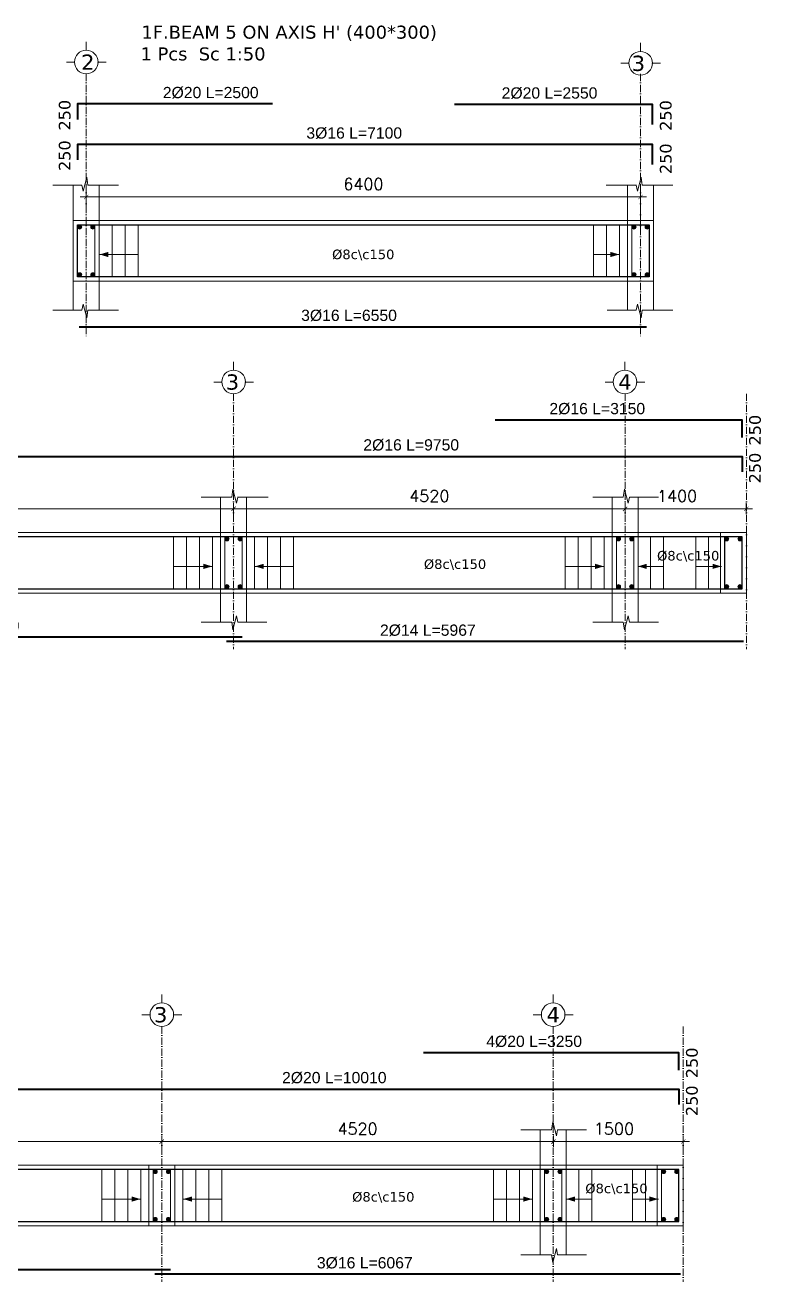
# Model space of a CAD drawing. Header units: inches. Extents: x -17020 to 43805, y -10194 to 123061.
# Drawn here: x 17747 to 18606, y 113542 to 114993 of the extents above; entities that cross this region are included whole.
import ezdxf

# ---------------------------------------------------------------- set-up
doc = ezdxf.new("R2010")
doc.units = ezdxf.units.IN
doc.header["$LTSCALE"] = 0.7
doc.header["$MEASUREMENT"] = 0
doc.linetypes.add('ACAD_ISO10W100', pattern=[18, 12, -3, 0, -3])
doc.layers.get('0').update_dxf_attribs({"lineweight": 13})
doc.layers.get('Defpoints').update_dxf_attribs({"lineweight": 5})
for name, color, linetype, lineweight in [('axis', 254, 'ACAD_ISO10W100', 9), ('BEAM FRAME', 5, 'Continuous', 18), ('COLUMN', 4, 'Continuous', 20), ('elevline', 30, 'Continuous', 20), ('FRAME 070', 5, 'Continuous', 60), ('hatch', 9, 'Continuous', 9), ('renforcment', 141, 'Continuous', 40), ('tex', 3, 'Continuous', 25), ('TEXT', 3, 'Continuous', 25), ('top rein. extension', 50, 'Continuous', 20), ('top renforcment', 7, 'Continuous', 40)]:
    doc.layers.add(name, color=color, linetype=linetype, lineweight=lineweight)
doc.styles.add('100', font='romans.shx', dxfattribs={"height": 13.5})
doc.styles.add('romanc', font='verdana.ttf', dxfattribs={"height": 250})
doc.styles.get("Standard").update_dxf_attribs({"font": 'arial.ttf', "height": 13})
doc.dimstyles.new('100', dxfattribs={"dimtxt": 13.5, "dimasz": 5, "dimexe": 7, "dimexo": 7, "dimgap": 8, "dimtad": 1, "dimdec": 0, "dimlfac": 10, "dimzin": 4, "dimdsep": 46, "dimtxsty": '100', "dimblk": 'ARCHTICK', "dimcen": 0.09, "dimdle": 7, "dimclrd": 1, "dimclre": 8, "dimclrt": 2, "dimadec": 0, "dimazin": 1, "dimtfac": 1, "dimtdec": 0, "dimtix": 1, "dimtofl": 0, "dimtmove": 0, "dimatfit": 3, "dimldrblk": 'ARCHTICK', "dimfxl": 0.18, "dimtolj": 1, "dimtzin": 0, "dimlwd": -1, "dimlwe": -1, "dimarcsym": 0})
doc.dimstyles.get("Standard").update_dxf_attribs({"dimtxt": 13, "dimasz": 5, "dimexe": 0.18, "dimexo": 0.0625, "dimgap": 6, "dimtad": 1, "dimdec": 0, "dimlfac": 10, "dimzin": 0, "dimdsep": 46, "dimtxsty": 'Standard', "dimblk": 'ARCHTICK', "dimcen": 0.09, "dimse1": 1, "dimse2": 1, "dimclrd": 1, "dimclre": 7, "dimclrt": 3, "dimadec": 0, "dimazin": 0, "dimtfac": 1, "dimtdec": 0, "dimtix": 1, "dimtofl": 0, "dimtmove": 0, "dimatfit": 3, "dimldrblk": 'ARCHTICK', "dimfxl": 1, "dimtolj": 1, "dimtzin": 0, "dimarcsym": 0})

# ---------------------------------------------------------------- blocks, each defined once
blk = doc.blocks.new('_ArchTick')
at = {"color": 0, "linetype": 'ByBlock', "lineweight": 0, "const_width": 0.15}
blk.add_lwpolyline([(-0.5, -0.5), (0.5, 0.5)], dxfattribs=at)
blk = doc.blocks.new('*D438')
at = {"color": 8, "transparency": 16777216}
for p, q in [((17817.5, 114776.5), (17817.5, 114801.7)), ((18457.5, 114758.2), (18457.5, 114801.7))]:
    blk.add_line(p, q, dxfattribs=at)
at = {"color": 1, "transparency": 16777216}
blk.add_line((18464.5, 114794.7), (17810.5, 114794.7), dxfattribs=at)
at = {"layer": 'Defpoints', "color": 0, "transparency": 16777216}
for p in [(17817.5, 114794.7), (17817.5, 114769.5), (18457.5, 114751.2)]:
    blk.add_point(p, dxfattribs=at)
at = {"color": 1, "transparency": 16777216, "xscale": 5, "yscale": 5, "zscale": 5, "rotation": 180}
blk.add_blockref('_ArchTick', (17817.5, 114794.7), dxfattribs=at)
at = {"color": 1, "transparency": 16777216, "xscale": 5, "yscale": 5, "zscale": 5}
blk.add_blockref('_ArchTick', (18457.5, 114794.7), dxfattribs=at)
at = {"color": 2, "transparency": 16777216, "insert": (18137.5, 114809.5), "char_height": 13.5, "attachment_point": 5, "style": '100'}
blk.add_mtext('\\A1;6400', dxfattribs=at)
blk = doc.blocks.new('*D439')
at = {"layer": 'Defpoints', "color": 0, "transparency": 16777216}
for p in [(17809.5, 114644.8, -37318.8), (17809.5, 114644.8), (18464.5, 114644.8, -13870.6)]:
    blk.add_point(p, dxfattribs=at)
at = {"layer": 'TEXT', "color": 3, "transparency": 16777216, "insert": (18120.9, 114657.8), "char_height": 13, "attachment_point": 5}
blk.add_mtext('\\A1;3%%C16 L=6550', dxfattribs=at)
blk = doc.blocks.new('*D440')
at = {"layer": 'Defpoints', "color": 0, "transparency": 16777216}
for p in [(17784.1, 114855.3, -440.4), (18494.1, 114855.3, 46.4), (18494.1, 114855.3)]:
    blk.add_point(p, dxfattribs=at)
at = {"layer": 'TEXT', "color": 3, "transparency": 16777216, "insert": (18126.9, 114868.3), "char_height": 13, "attachment_point": 5}
blk.add_mtext('\\A1;3%%C16 L=7100', dxfattribs=at)
blk = doc.blocks.new('*D441')
at = {"layer": 'Defpoints', "color": 0, "transparency": 16777216}
for p in [(18242.5, 114901.5, 136.2), (18497.5, 114901.5, 46.4), (18497.5, 114901.5)]:
    blk.add_point(p, dxfattribs=at)
at = {"layer": 'TEXT', "color": 3, "transparency": 16777216, "insert": (18352.4, 114914.5), "char_height": 13, "attachment_point": 5}
blk.add_mtext('\\A1;2%%C20 L=2550', dxfattribs=at)
blk = doc.blocks.new('*D442')
at = {"layer": 'Defpoints', "color": 0, "transparency": 16777216}
for p in [(17782.5, 114902, -440.4), (18032.5, 114902, -290.9), (18032.5, 114902)]:
    blk.add_point(p, dxfattribs=at)
at = {"layer": 'TEXT', "color": 3, "transparency": 16777216, "insert": (17961.2, 114915), "char_height": 13, "attachment_point": 5}
blk.add_mtext('\\A1;2%%C20 L=2500', dxfattribs=at)
blk = doc.blocks.new('*D473')
at = {"color": 8, "transparency": 16777216}
for p, q in [((17987.6, 114428), (17987.6, 114441.6)), ((18439.6, 114428.6), (18439.6, 114441.6))]:
    blk.add_line(p, q, dxfattribs=at)
at = {"color": 1, "transparency": 16777216}
blk.add_line((17980.6, 114434.6), (18446.6, 114434.6), dxfattribs=at)
at = {"layer": 'Defpoints', "color": 0, "transparency": 16777216}
for p in [(18439.6, 114434.6), (17987.6, 114421), (18439.6, 114421.6)]:
    blk.add_point(p, dxfattribs=at)
at = {"color": 1, "transparency": 16777216, "xscale": 5, "yscale": 5, "zscale": 5, "rotation": 180}
blk.add_blockref('_ArchTick', (17987.6, 114434.6), dxfattribs=at)
at = {"color": 1, "transparency": 16777216, "xscale": 5, "yscale": 5, "zscale": 5}
blk.add_blockref('_ArchTick', (18439.6, 114434.6), dxfattribs=at)
at = {"color": 2, "transparency": 16777216, "insert": (18213.6, 114449.4), "char_height": 13.5, "attachment_point": 5, "style": '100'}
blk.add_mtext('\\A1;4520', dxfattribs=at)
blk = doc.blocks.new('*D474')
at = {"layer": 'Defpoints', "color": 0, "transparency": 16777216}
for p in [(17630.6, 114495.2, -157.8), (17630.6, 114495.2), (18605.6, 114495.2, -218.5)]:
    blk.add_point(p, dxfattribs=at)
at = {"layer": 'TEXT', "color": 3, "transparency": 16777216, "insert": (18192.7, 114508.2), "char_height": 13, "attachment_point": 5}
blk.add_mtext('\\A1;2%%C16 L=9750', dxfattribs=at)
blk = doc.blocks.new('*D475')
at = {"color": 8, "transparency": 16777216}
for p, q in [((17347.6, 114425.7), (17347.6, 114441.6)), ((17987.6, 114428), (17987.6, 114441.6))]:
    blk.add_line(p, q, dxfattribs=at)
at = {"color": 1, "transparency": 16777216}
blk.add_line((17994.6, 114434.6), (17340.6, 114434.6), dxfattribs=at)
at = {"layer": 'Defpoints', "color": 0, "transparency": 16777216}
for p in [(17347.6, 114434.6), (17347.6, 114418.7), (17987.6, 114421)]:
    blk.add_point(p, dxfattribs=at)
at = {"color": 1, "transparency": 16777216, "xscale": 5, "yscale": 5, "zscale": 5, "rotation": 180}
blk.add_blockref('_ArchTick', (17347.6, 114434.6), dxfattribs=at)
at = {"color": 1, "transparency": 16777216, "xscale": 5, "yscale": 5, "zscale": 5}
blk.add_blockref('_ArchTick', (17987.6, 114434.6), dxfattribs=at)
at = {"color": 2, "transparency": 16777216, "insert": (17667.6, 114449.4), "char_height": 13.5, "attachment_point": 5, "style": '100'}
blk.add_mtext('\\A1;6400', dxfattribs=at)
blk = doc.blocks.new('*D477')
at = {"layer": 'Defpoints', "color": 0, "transparency": 16777216}
for p in [(18289.6, 114537.1, -209.5), (18604.6, 114537.1, -218.4), (18604.6, 114537.1)]:
    blk.add_point(p, dxfattribs=at)
at = {"layer": 'TEXT', "color": 3, "transparency": 16777216, "insert": (18407.5, 114550.1), "char_height": 13, "attachment_point": 5}
blk.add_mtext('\\A1;2%%C16 L=3150', dxfattribs=at)
blk = doc.blocks.new('*D479')
at = {"layer": 'Defpoints', "color": 0, "transparency": 16777216}
for p in [(17337.6, 114286.5, -13652.7), (17997.6, 114286.5, -37100.9), (17997.6, 114286.5)]:
    blk.add_point(p, dxfattribs=at)
at = {"layer": 'TEXT', "color": 3, "transparency": 16777216, "insert": (17685, 114299.5), "char_height": 13, "attachment_point": 5}
blk.add_mtext('\\A1;2%%C14 L=6600', dxfattribs=at)
blk = doc.blocks.new('*D480')
at = {"color": 8, "transparency": 16777216}
for p, q in [((18439.6, 114428.5), (18439.6, 114441.6)), ((18579.6, 114428.3), (18579.6, 114441.6))]:
    blk.add_line(p, q, dxfattribs=at)
at = {"color": 1, "transparency": 16777216}
blk.add_line((18586.6, 114434.6), (18432.6, 114434.6), dxfattribs=at)
at = {"layer": 'Defpoints', "color": 0, "transparency": 16777216}
for p in [(18439.6, 114434.6), (18439.6, 114421.5), (18579.6, 114421.3)]:
    blk.add_point(p, dxfattribs=at)
at = {"color": 1, "transparency": 16777216, "xscale": 5, "yscale": 5, "zscale": 5, "rotation": 180}
blk.add_blockref('_ArchTick', (18439.6, 114434.6), dxfattribs=at)
at = {"color": 1, "transparency": 16777216, "xscale": 5, "yscale": 5, "zscale": 5}
blk.add_blockref('_ArchTick', (18579.6, 114434.6), dxfattribs=at)
at = {"color": 2, "transparency": 16777216, "insert": (18499.6, 114449.4), "char_height": 13.5, "attachment_point": 5, "style": '100'}
blk.add_mtext('\\A1;1400', dxfattribs=at)
blk = doc.blocks.new('*D482')
at = {"layer": 'Defpoints', "color": 0, "transparency": 16777216}
for p in [(17979.6, 114281.3, -13652.7), (18576.3, 114281.3, -37100.9), (18576.3, 114281.3)]:
    blk.add_point(p, dxfattribs=at)
at = {"layer": 'TEXT', "color": 3, "transparency": 16777216, "insert": (18211.9, 114294.3), "char_height": 13, "attachment_point": 5}
blk.add_mtext('\\A1;2%%C14 L=5967', dxfattribs=at)
blk = doc.blocks.new('*D565')
at = {"color": 1, "transparency": 16777216}
blk.add_line((17897.8, 113704.1), (18363.8, 113704.1), dxfattribs=at)
at = {"color": 8, "transparency": 16777216}
for p, q in [((17904.8, 113697.5), (17904.8, 113711.1)), ((18356.8, 113698.1), (18356.8, 113711.1))]:
    blk.add_line(p, q, dxfattribs=at)
at = {"layer": 'Defpoints', "color": 0, "transparency": 16777216}
for p in [(18356.8, 113704.1), (17904.8, 113690.5), (18356.8, 113691.1)]:
    blk.add_point(p, dxfattribs=at)
at = {"color": 1, "transparency": 16777216, "xscale": 5, "yscale": 5, "zscale": 5, "rotation": 180}
blk.add_blockref('_ArchTick', (17904.8, 113704.1), dxfattribs=at)
at = {"color": 1, "transparency": 16777216, "xscale": 5, "yscale": 5, "zscale": 5}
blk.add_blockref('_ArchTick', (18356.8, 113704.1), dxfattribs=at)
at = {"color": 2, "transparency": 16777216, "insert": (18130.8, 113718.9), "char_height": 13.5, "attachment_point": 5, "style": '100'}
blk.add_mtext('\\A1;4520', dxfattribs=at)
blk = doc.blocks.new('*D566')
at = {"layer": 'Defpoints', "color": 0, "transparency": 16777216}
for p in [(17531.7, 113764.7, -157.8), (17531.7, 113764.7), (18532.8, 113764.7, -218.5)]:
    blk.add_point(p, dxfattribs=at)
at = {"layer": 'TEXT', "color": 3, "transparency": 16777216, "insert": (18103.9, 113777.7), "char_height": 13, "attachment_point": 5}
blk.add_mtext('\\A1;2%%C20 L=10010', dxfattribs=at)
blk = doc.blocks.new('*D567')
at = {"color": 1, "transparency": 16777216}
blk.add_line((17911.8, 113704.1), (17257.8, 113704.1), dxfattribs=at)
at = {"color": 8, "transparency": 16777216}
for p, q in [((17264.8, 113695.2), (17264.8, 113711.1)), ((17904.8, 113697.5), (17904.8, 113711.1))]:
    blk.add_line(p, q, dxfattribs=at)
at = {"layer": 'Defpoints', "color": 0, "transparency": 16777216}
for p in [(17264.8, 113704.1), (17264.8, 113688.2), (17904.8, 113690.5)]:
    blk.add_point(p, dxfattribs=at)
at = {"color": 1, "transparency": 16777216, "xscale": 5, "yscale": 5, "zscale": 5, "rotation": 180}
blk.add_blockref('_ArchTick', (17264.8, 113704.1), dxfattribs=at)
at = {"color": 1, "transparency": 16777216, "xscale": 5, "yscale": 5, "zscale": 5}
blk.add_blockref('_ArchTick', (17904.8, 113704.1), dxfattribs=at)
at = {"color": 2, "transparency": 16777216, "insert": (17584.8, 113718.9), "char_height": 13.5, "attachment_point": 5, "style": '100'}
blk.add_mtext('\\A1;6400', dxfattribs=at)
blk = doc.blocks.new('*D570')
at = {"layer": 'Defpoints', "color": 0, "transparency": 16777216}
for p in [(18206.8, 113806.6, -209.5), (18531.8, 113806.6, -218.4), (18531.8, 113806.6)]:
    blk.add_point(p, dxfattribs=at)
at = {"layer": 'TEXT', "color": 3, "transparency": 16777216, "insert": (18334.6, 113819.6), "char_height": 13, "attachment_point": 5}
blk.add_mtext('\\A1;4%%C20 L=3250', dxfattribs=at)
blk = doc.blocks.new('*D572')
at = {"layer": 'Defpoints', "color": 0, "transparency": 16777216}
for p in [(17254.8, 113556, -13652.7), (17914.8, 113556, -37100.9), (17914.8, 113556)]:
    blk.add_point(p, dxfattribs=at)
at = {"layer": 'TEXT', "color": 3, "transparency": 16777216, "insert": (17602.2, 113569), "char_height": 13, "attachment_point": 5}
blk.add_mtext('\\A1;3%%C16 L=6600', dxfattribs=at)
blk = doc.blocks.new('*D573')
at = {"color": 1, "transparency": 16777216}
blk.add_line((18513.8, 113704.1), (18349.8, 113704.1), dxfattribs=at)
at = {"color": 8, "transparency": 16777216}
for p, q in [((18356.8, 113698), (18356.8, 113711.1)), ((18506.8, 113697.8), (18506.8, 113711.1))]:
    blk.add_line(p, q, dxfattribs=at)
at = {"layer": 'Defpoints', "color": 0, "transparency": 16777216}
for p in [(18356.8, 113704.1), (18356.8, 113691), (18506.8, 113690.8)]:
    blk.add_point(p, dxfattribs=at)
at = {"color": 1, "transparency": 16777216, "xscale": 5, "yscale": 5, "zscale": 5, "rotation": 180}
blk.add_blockref('_ArchTick', (18356.8, 113704.1), dxfattribs=at)
at = {"color": 1, "transparency": 16777216, "xscale": 5, "yscale": 5, "zscale": 5}
blk.add_blockref('_ArchTick', (18506.8, 113704.1), dxfattribs=at)
at = {"color": 2, "transparency": 16777216, "insert": (18426.8, 113718.9), "char_height": 13.5, "attachment_point": 5, "style": '100'}
blk.add_mtext('\\A1;1500', dxfattribs=at)
blk = doc.blocks.new('*D575')
at = {"layer": 'Defpoints', "color": 0, "transparency": 16777216}
for p in [(17896.8, 113550.8, -13652.7), (18503.5, 113550.8, -37100.9), (18503.5, 113550.8)]:
    blk.add_point(p, dxfattribs=at)
at = {"layer": 'TEXT', "color": 3, "transparency": 16777216, "insert": (18139.1, 113563.9), "char_height": 13, "attachment_point": 5}
blk.add_mtext('\\A1;3%%C16 L=6067', dxfattribs=at)

msp = doc.modelspace()

# ---------------------------------------------------------------- hatches: boundary and pattern name
at = {"layer": 'elevline'}
for points in [[(17812.24, 114760.05, 1), (17807.49, 114760.05, 1)], [(17822.73, 114760.05, -1), (17827.49, 114760.05, -1)], [(18452.24, 114760.05, 1), (18447.49, 114760.05, 1)], [(18462.73, 114760.05, -1), (18467.49, 114760.05, -1)], [(17812.24, 114704.81, -1), (17807.49, 114704.81, -1)], [(17822.73, 114704.81, 1), (17827.49, 114704.81, 1)], [(18452.24, 114704.81, -1), (18447.49, 114704.81, -1)], [(18462.73, 114704.81, 1), (18467.49, 114704.81, 1)], [(17982.37, 114399.95, 1), (17977.61, 114399.95, 1)], [(17992.86, 114399.95, -1), (17997.61, 114399.95, -1)], [(18434.37, 114399.95, 1), (18429.61, 114399.95, 1)], [(18444.86, 114399.95, -1), (18449.61, 114399.95, -1)], [(18559.37, 114399.95, 1), (18554.61, 114399.95, 1)], [(18569.86, 114399.95, -1), (18574.61, 114399.95, -1)], [(17982.37, 114344.71, -1), (17977.61, 114344.71, -1)], [(17992.86, 114344.71, 1), (17997.61, 114344.71, 1)], [(18434.37, 114344.71, -1), (18429.61, 114344.71, -1)], [(18444.86, 114344.71, 1), (18449.61, 114344.71, 1)], [(18559.37, 114344.71, -1), (18554.61, 114344.71, -1)], [(18569.86, 114344.71, 1), (18574.61, 114344.71, 1)], [(17899.52, 113669.46, 1), (17894.76, 113669.46, 1)], [(17910.01, 113669.46, -1), (17914.76, 113669.46, -1)], [(18351.52, 113669.46, 1), (18346.76, 113669.46, 1)], [(18362.01, 113669.46, -1), (18366.76, 113669.46, -1)], [(18486.52, 113669.46, 1), (18481.76, 113669.46, 1)], [(18497.01, 113669.46, -1), (18501.76, 113669.46, -1)], [(17899.52, 113614.22, -1), (17894.76, 113614.22, -1)], [(17910.01, 113614.22, 1), (17914.76, 113614.22, 1)], [(18351.52, 113614.22, -1), (18346.76, 113614.22, -1)], [(18362.01, 113614.22, 1), (18366.76, 113614.22, 1)], [(18486.52, 113614.22, -1), (18481.76, 113614.22, -1)], [(18497.01, 113614.22, 1), (18501.76, 113614.22, 1)]]:
    msp.add_hatch(color=256, dxfattribs=at).paths.add_polyline_path(points)

# ---------------------------------------------------------------- linework, layer by layer
at = {"layer": 'axis'}
for p, q in [((17817.49, 114936.83), (17817.49, 114632.69)), ((18457.49, 114936.83), (18457.49, 114632.69)), ((17987.61, 114567.52), (17987.61, 114272.59)), ((18439.61, 114567.52), (18439.61, 114272.59)), ((18579.61, 114567.52), (18579.61, 114272.59)), ((17904.76, 113837.03), (17904.76, 113542.1)), ((18356.76, 113837.03), (18356.76, 113542.1)), ((18506.76, 113837.03), (18506.76, 113542.1))]:
    msp.add_line(p, q, dxfattribs=at)
at = {"layer": 'BEAM FRAME', "elevation": 217.91}
for points in [[(18472.49, 114697.43), (17802.49, 114697.43), (17802.49, 114767.43), (18472.49, 114767.43)], [(16700.61, 114337.33), (18579.61, 114337.33), (18579.61, 114407.33), (16700.61, 114407.33)], [(16617.76, 113606.84), (18506.76, 113606.84), (18506.76, 113676.84), (16617.76, 113676.84)]]:
    msp.add_lwpolyline(points, close=True, dxfattribs=at)
at = {"layer": 'COLUMN', "lineweight": 20}
for p, q in [((17802.49, 114808.36, 217.91), (17802.49, 114767.43, 217.91)), ((17832.49, 114808.36, 217.91), (17832.49, 114767.43, 217.91)), ((18442.49, 114808.36, 217.91), (18442.49, 114767.43, 217.91)), ((18472.49, 114808.36, 217.91), (18472.49, 114767.43, 217.91)), ((17802.49, 114664, 217.91), (17802.49, 114697.43, 217.91)), ((17832.49, 114664, 217.91), (17832.49, 114697.43, 217.91)), ((18442.49, 114664, 217.91), (18442.49, 114697.43, 217.91)), ((18472.49, 114664, 217.91), (18472.49, 114697.43, 217.91)), ((17972.61, 114448.26, 217.91), (17972.61, 114407.33, 217.91)), ((18002.61, 114448.26, 217.91), (18002.61, 114407.33, 217.91)), ((18424.61, 114448.26, 217.91), (18424.61, 114407.33, 217.91)), ((18454.61, 114448.26, 217.91), (18454.61, 114407.33, 217.91)), ((17972.61, 114303.9, 217.91), (17972.61, 114337.33, 217.91)), ((18002.61, 114303.9, 217.91), (18002.61, 114337.33, 217.91)), ((18424.61, 114303.9, 217.91), (18424.61, 114337.33, 217.91)), ((18454.61, 114303.9, 217.91), (18454.61, 114337.33, 217.91)), ((18341.76, 113717.77, 217.91), (18341.76, 113676.84, 217.91)), ((18371.76, 113717.77, 217.91), (18371.76, 113676.84, 217.91)), ((18341.76, 113573.42, 217.91), (18341.76, 113606.84, 217.91)), ((18371.76, 113573.42, 217.91), (18371.76, 113606.84, 217.91))]:
    msp.add_line(p, q, dxfattribs=at)
at = {"layer": 'elevline'}
for p, q in [((17847.49, 114702.43), (17847.49, 114762.43)), ((17862.49, 114702.43), (17862.49, 114762.43)), ((17877.49, 114702.43), (17877.49, 114762.43)), ((18403.22, 114702.43), (18403.22, 114762.43)), ((18418.22, 114702.43), (18418.22, 114762.43)), ((18433.18, 114702.43), (18433.18, 114762.43)), ((17918.34, 114342.33), (17918.34, 114402.33)), ((17933.34, 114342.33), (17933.34, 114402.33)), ((17948.34, 114342.33), (17948.34, 114402.33)), ((17963.3, 114342.33), (17963.3, 114402.33)), ((18011.92, 114342.33), (18011.92, 114402.33)), ((18026.88, 114342.33), (18026.88, 114402.33)), ((18041.88, 114342.33), (18041.88, 114402.33)), ((18056.88, 114342.33), (18056.88, 114402.33)), ((18370.54, 114342.33), (18370.54, 114402.33)), ((18385.54, 114342.33), (18385.54, 114402.33)), ((18400.54, 114342.33), (18400.54, 114402.33)), ((18415.5, 114342.33), (18415.5, 114402.33)), ((18429.57, 114342.33), (18429.57, 114402.33)), ((18469.11, 114342.33), (18469.11, 114402.33)), ((18484.11, 114342.33), (18484.11, 114402.33)), ((18521.11, 114342.33), (18521.11, 114402.33)), ((18536.11, 114342.33), (18536.11, 114402.33)), ((18554.57, 114342.33), (18554.57, 114402.33)), ((17835.49, 113611.84), (17835.49, 113671.84)), ((17850.49, 113611.84), (17850.49, 113671.84)), ((17865.49, 113611.84), (17865.49, 113671.84)), ((17880.45, 113611.84), (17880.45, 113671.84)), ((17929.08, 113611.84), (17929.08, 113671.84)), ((17944.03, 113611.84), (17944.03, 113671.84)), ((17959.03, 113611.84), (17959.03, 113671.84)), ((17974.03, 113611.84), (17974.03, 113671.84)), ((18287.69, 113611.84), (18287.69, 113671.84)), ((18302.69, 113611.84), (18302.69, 113671.84)), ((18317.69, 113611.84), (18317.69, 113671.84)), ((18332.65, 113611.84), (18332.65, 113671.84)), ((18346.72, 113611.84), (18346.72, 113671.84)), ((18386.26, 113611.84), (18386.26, 113671.84)), ((18401.26, 113611.84), (18401.26, 113671.84)), ((18448.26, 113611.84), (18448.26, 113671.84)), ((18463.26, 113611.84), (18463.26, 113671.84)), ((18481.72, 113611.84), (18481.72, 113671.84))]:
    msp.add_line(p, q, dxfattribs=at)
for centre in [(17809.87, 114760.05), (17825.11, 114760.05), (18449.87, 114760.05), (18465.11, 114760.05), (17809.87, 114704.81), (17825.11, 114704.81), (18449.87, 114704.81), (18465.11, 114704.81), (17979.99, 114399.95), (17995.23, 114399.95), (18431.99, 114399.95), (18447.23, 114399.95), (18556.99, 114399.95), (18572.23, 114399.95), (17979.99, 114344.71), (17995.23, 114344.71), (18431.99, 114344.71), (18447.23, 114344.71), (18556.99, 114344.71), (18572.23, 114344.71), (17897.14, 113669.46), (17912.39, 113669.46), (18349.14, 113669.46), (18364.39, 113669.46), (18484.14, 113669.46), (18499.39, 113669.46), (17897.14, 113614.22), (17912.39, 113614.22), (18349.14, 113614.22), (18364.39, 113614.22), (18484.14, 113614.22), (18499.39, 113614.22)]:
    msp.add_circle(centre, 2.38, dxfattribs=at)
at = {"layer": 'FRAME 070', "lineweight": 20}
for p, q in [((17818.17, 114817.36, 217.91), (17813.99, 114801.28, 217.91)), ((17819.52, 114808.36, 217.91), (17818.17, 114817.36, 217.91)), ((18458.17, 114817.36, 217.91), (18453.99, 114801.28, 217.91)), ((18459.52, 114808.36, 217.91), (18458.17, 114817.36, 217.91)), ((17812.48, 114808.36, 217.91), (17779.09, 114808.36, 217.91)), ((17813.99, 114801.28, 217.91), (17812.48, 114808.36, 217.91)), ((17854.88, 114808.36, 217.91), (17819.52, 114808.36, 217.91)), ((18452.96, 114808.36, 217.91), (18417.6, 114808.36, 217.91)), ((18453.99, 114801.28, 217.91), (18452.48, 114808.36, 217.91)), ((18494.88, 114808.36, 217.91), (18459.52, 114808.36, 217.91)), ((17813.99, 114671.08, 217.91), (17812.48, 114664, 217.91)), ((17818.17, 114655, 217.91), (17813.99, 114671.08, 217.91)), ((18453.99, 114671.08, 217.91), (18452.48, 114664, 217.91)), ((18458.17, 114655, 217.91), (18453.99, 114671.08, 217.91)), ((17812.48, 114664, 217.91), (17779.09, 114664, 217.91)), ((17819.52, 114664, 217.91), (17818.17, 114655, 217.91)), ((17854.88, 114664, 217.91), (17819.52, 114664, 217.91)), ((18452.48, 114664, 217.91), (18419.09, 114664, 217.91)), ((18459.52, 114664, 217.91), (18458.17, 114655, 217.91)), ((18494.88, 114664, 217.91), (18459.52, 114664, 217.91)), ((17985.58, 114448.26, 217.91), (17986.93, 114457.26, 217.91)), ((17986.93, 114457.26, 217.91), (17991.11, 114441.18, 217.91)), ((18437.58, 114448.26, 217.91), (18438.93, 114457.26, 217.91)), ((18438.93, 114457.26, 217.91), (18443.11, 114441.18, 217.91)), ((17950.22, 114448.26, 217.91), (17985.58, 114448.26, 217.91)), ((17991.11, 114441.18, 217.91), (17992.62, 114448.26, 217.91)), ((17992.14, 114448.26, 217.91), (18027.5, 114448.26, 217.91)), ((18402.22, 114448.26, 217.91), (18437.58, 114448.26, 217.91)), ((18443.11, 114441.18, 217.91), (18444.62, 114448.26, 217.91)), ((18444.62, 114448.26, 217.91), (18478.01, 114448.26, 217.91)), ((17986.93, 114294.9, 217.91), (17991.11, 114310.98, 217.91)), ((17991.11, 114310.98, 217.91), (17992.62, 114303.9, 217.91)), ((18438.93, 114294.9, 217.91), (18443.11, 114310.98, 217.91)), ((18443.11, 114310.98, 217.91), (18444.62, 114303.9, 217.91)), ((17950.22, 114303.9, 217.91), (17985.58, 114303.9, 217.91)), ((17985.58, 114303.9, 217.91), (17986.93, 114294.9, 217.91)), ((17992.62, 114303.9, 217.91), (18026.01, 114303.9, 217.91)), ((18402.22, 114303.9, 217.91), (18437.58, 114303.9, 217.91)), ((18437.58, 114303.9, 217.91), (18438.93, 114294.9, 217.91)), ((18444.62, 114303.9, 217.91), (18478.01, 114303.9, 217.91)), ((18354.73, 113717.77, 217.91), (18356.08, 113726.77, 217.91)), ((18356.08, 113726.77, 217.91), (18360.26, 113710.69, 217.91)), ((18319.37, 113717.77, 217.91), (18354.73, 113717.77, 217.91)), ((18360.26, 113710.69, 217.91), (18361.77, 113717.77, 217.91)), ((18361.77, 113717.77, 217.91), (18395.16, 113717.77, 217.91)), ((18319.37, 113573.42, 217.91), (18354.73, 113573.42, 217.91)), ((18354.73, 113573.42, 217.91), (18356.08, 113564.42, 217.91)), ((18356.08, 113564.42, 217.91), (18360.26, 113580.49, 217.91)), ((18360.26, 113580.49, 217.91), (18361.77, 113573.42, 217.91)), ((18361.77, 113573.42, 217.91), (18395.16, 113573.42, 217.91))]:
    msp.add_line(p, q, dxfattribs=at)
at = {"layer": 'FRAME 070', "lineweight": 15}
for points in [[(17832.49, 114697.43), (17802.49, 114697.43), (17802.49, 114767.43), (17832.49, 114767.43)], [(18472.49, 114697.43), (18442.49, 114697.43), (18442.49, 114767.43), (18472.49, 114767.43)], [(17972.61, 114337.33), (18002.61, 114337.33), (18002.61, 114407.33), (17972.61, 114407.33)], [(18424.61, 114337.33), (18454.61, 114337.33), (18454.61, 114407.33), (18424.61, 114407.33)], [(18549.61, 114337.33), (18579.61, 114337.33), (18579.61, 114407.33), (18549.61, 114407.33)], [(17889.76, 113606.84), (17919.76, 113606.84), (17919.76, 113676.84), (17889.76, 113676.84)], [(18341.76, 113606.84), (18371.76, 113606.84), (18371.76, 113676.84), (18341.76, 113676.84)], [(18476.76, 113606.84), (18506.76, 113606.84), (18506.76, 113676.84), (18476.76, 113676.84)]]:
    msp.add_lwpolyline(points, close=True, dxfattribs=at)
at = {"layer": 'hatch'}
for p, q in [((17817.49, 114973.8), (17817.49, 114964.07)), ((18457.49, 114972.44), (18457.49, 114962.7)), ((17794.56, 114950.32), (17804.3, 114950.32)), ((17840.41, 114950.32), (17830.68, 114950.32)), ((18434.56, 114948.96), (18444.3, 114948.96)), ((18480.41, 114948.96), (18470.68, 114948.96)), ((17987.61, 114604.5), (17987.61, 114594.76)), ((18439.41, 114604.5), (18439.41, 114594.76)), ((17964.69, 114581.02), (17974.42, 114581.02)), ((18010.54, 114581.02), (18000.8, 114581.02)), ((18416.49, 114581.02), (18426.22, 114581.02)), ((18462.34, 114581.02), (18452.6, 114581.02)), ((17904.76, 113874.01), (17904.76, 113864.27)), ((18356.56, 113874.01), (18356.56, 113864.27)), ((17881.84, 113850.53), (17891.57, 113850.53)), ((17927.69, 113850.53), (17917.95, 113850.53)), ((18333.64, 113850.53), (18343.37, 113850.53)), ((18379.49, 113850.53), (18369.75, 113850.53))]:
    msp.add_line(p, q, dxfattribs=at)
for centre in [(17817.49, 114950.45), (18457.49, 114949.08), (17987.61, 114581.14), (18439.41, 114581.14), (17904.76, 113850.65), (18356.56, 113850.65)]:
    msp.add_circle(centre, 13.62, dxfattribs=at)
at = {"layer": 'renforcment', "lineweight": -2, "elevation": 217.91}
for points in [[(18467.49, 114702.43), (17807.49, 114702.43), (17807.49, 114762.43), (18467.49, 114762.43)], [(16705.61, 114342.33), (18574.61, 114342.33), (18574.61, 114402.33), (16705.61, 114402.33)], [(16622.76, 113611.84), (18501.76, 113611.84), (18501.76, 113671.84), (16622.76, 113671.84)]]:
    msp.add_lwpolyline(points, close=True, dxfattribs=at)
at = {"layer": 'top rein. extension'}
for p, q in [((17832.53, 114728.27), (17877.49, 114728.27)), ((18433.18, 114728.27), (18403.22, 114728.27)), ((17963.3, 114368.17), (17918.34, 114368.17)), ((18011.92, 114368.17), (18056.88, 114368.17)), ((18415.5, 114368.17), (18370.54, 114368.17)), ((18454.15, 114368.17), (18484.11, 114368.17)), ((18551.07, 114368.17), (18521.11, 114368.17)), ((17880.45, 113637.68), (17835.49, 113637.68)), ((17929.08, 113637.68), (17974.03, 113637.68)), ((18332.65, 113637.68), (18287.69, 113637.68)), ((18371.3, 113637.68), (18401.26, 113637.68)), ((18478.22, 113637.68), (18448.26, 113637.68))]:
    msp.add_line(p, q, dxfattribs=at)
for points in [[(17843, 114731.27), (17832.88, 114728.27), (17843, 114725.27)], [(18422.7, 114731.27), (18432.83, 114728.27), (18422.7, 114725.27)], [(17952.83, 114371.17), (17962.95, 114368.17), (17952.83, 114365.17)], [(18022.4, 114371.17), (18012.27, 114368.17), (18022.4, 114365.17)], [(18405.03, 114371.17), (18415.15, 114368.17), (18405.03, 114365.17)], [(18464.62, 114371.17), (18454.5, 114368.17), (18464.62, 114365.17)], [(18540.6, 114371.17), (18550.72, 114368.17), (18540.6, 114365.17)], [(17869.98, 113640.68), (17880.1, 113637.68), (17869.98, 113634.68)], [(17939.55, 113640.68), (17929.42, 113637.68), (17939.55, 113634.68)], [(18322.18, 113640.68), (18332.3, 113637.68), (18322.18, 113634.68)], [(18381.77, 113640.68), (18371.65, 113637.68), (18381.77, 113634.68)], [(18467.75, 113640.68), (18477.87, 113637.68), (18467.75, 113634.68)]]:
    msp.add_solid(points, dxfattribs=at)
at = {"layer": 'top renforcment'}
for p, q in [((17809.49, 114644.77, -217.91), (18464.49, 114644.77, -217.91)), ((17997.61, 114286.45), (17337.61, 114286.45)), ((18576.31, 114281.34), (17979.61, 114281.34)), ((17914.76, 113555.97), (17254.76, 113555.97)), ((18503.46, 113550.85), (17896.76, 113550.85))]:
    msp.add_line(p, q, dxfattribs=at)
for points in [[(18032.49, 114902.04), (17807.49, 114902.04), (17807.49, 114884.15)], [(18471.19, 114878.25), (18471.19, 114901.53), (18242.49, 114901.53)], [(18471.19, 114832.03), (18471.19, 114855.3), (17807.49, 114855.3), (17807.49, 114837.41)], [(18574.61, 114516.84), (18574.61, 114537.11), (18289.61, 114537.11)], [(17630.58, 114495.21), (18574.61, 114495.21), (18574.61, 114477.32)], [(18501.76, 113786.35), (18501.76, 113806.63), (18206.76, 113806.63)], [(17531.74, 113764.72), (18501.76, 113764.72), (18501.76, 113746.83)]]:
    msp.add_lwpolyline(points, dxfattribs=at)
at = {"layer": 'top renforcment', "lineweight": 15}
for points in [[(17827.49, 114702.43), (17807.49, 114702.43), (17807.49, 114762.43), (17827.49, 114762.43)], [(18467.49, 114702.43), (18447.49, 114702.43), (18447.49, 114762.43), (18467.49, 114762.43)], [(17977.61, 114342.33), (17997.61, 114342.33), (17997.61, 114402.33), (17977.61, 114402.33)], [(18429.61, 114342.33), (18449.61, 114342.33), (18449.61, 114402.33), (18429.61, 114402.33)], [(18554.61, 114342.33), (18574.61, 114342.33), (18574.61, 114402.33), (18554.61, 114402.33)], [(17894.76, 113611.84), (17914.76, 113611.84), (17914.76, 113671.84), (17894.76, 113671.84)], [(18346.76, 113611.84), (18366.76, 113611.84), (18366.76, 113671.84), (18346.76, 113671.84)], [(18481.76, 113611.84), (18501.76, 113611.84), (18501.76, 113671.84), (18481.76, 113671.84)]]:
    msp.add_lwpolyline(points, close=True, dxfattribs=at)

# ---------------------------------------------------------------- texts
at = {"layer": 'tex', "style": 'romanc'}
for p in [(18101.33, 114722.9, -33436.19), (18476.51, 114374.98, -33436.19), (18207.33, 114365.26, -33436.19), (18393.66, 113644.49, -33436.19), (18124.48, 113634.77, -33436.19)]:
    msp.add_text('%%C8c\\c150', height=11, dxfattribs=at).set_placement(p)
at = {"layer": 'TEXT', "style": 'romanc'}
for s, height, p in [("1F.BEAM 5 ON AXIS H' (400*300)", 15, (17881.25, 114977.45)), ('2', 17.6, (17811.65, 114941.52)), ('1 Pcs  Sc 1:50 ', 15, (17880.24, 114952.35)), ('3', 17.6, (18447.31, 114940.16)), ('3', 17.6, (17978.67, 114572.22)), ('4', 17.6, (18431.81, 114572.22)), ('3', 17.6, (17895.82, 113841.73)), ('4', 17.6, (18348.96, 113841.73))]:
    msp.add_text(s, height=height, dxfattribs=at).set_placement(p)
for p in [(17799.31, 114871.44, -73392.95), (18493.27, 114871.08, -72957.14), (17799.31, 114824.71, -73392.95), (18493.27, 114821.15, -72957.14), (18596.29, 114507.78, -73175.05), (18596.29, 114464.03, -73175.05), (18523.44, 113777.29, -73175.05), (18523.44, 113733.54, -73175.05)]:
    msp.add_text('250', height=13.5, rotation=90, dxfattribs=at).set_placement(p)

# ---------------------------------------------------------------- dimensions: what is measured, and where the dimension line sits
for base, p1, p2, picture, middle in [((17817.49, 114794.73), (18457.49, 114751.17), (17817.49, 114769.52), '*D438', (18137.49, 114794.73)), ((17347.61, 114434.63), (17987.61, 114421.04), (17347.61, 114418.72), '*D475', (17667.61, 114434.63)), ((18439.61, 114434.63), (18579.61, 114421.31), (18439.61, 114421.52), '*D480', (18499.61, 114434.63)), ((17264.76, 113704.14), (17904.76, 113690.55), (17264.76, 113688.23), '*D567', (17584.76, 113704.14)), ((18356.76, 113704.14), (18506.76, 113690.82), (18356.76, 113691.03), '*D573', (18426.76, 113704.14))]:
    dim = msp.add_linear_dim(base=base, p1=p1, p2=p2, angle=180, dimstyle='100')
    dim.commit()
    dim.dimension.update_dxf_attribs({"geometry": picture, "text_midpoint": middle, "dimtype": 160})
for base, p1, p2, picture, middle in [((18439.61, 114434.63), (17987.61, 114421.04), (18439.61, 114421.63), '*D473', (18213.61, 114434.63)), ((18356.76, 113704.14), (17904.76, 113690.55), (18356.76, 113691.14), '*D565', (18130.76, 113704.14))]:
    dim = msp.add_linear_dim(base=base, p1=p1, p2=p2, dimstyle='100')
    dim.commit()
    dim.dimension.update_dxf_attribs({"geometry": picture, "text_midpoint": middle, "dimtype": 160})
at = {"layer": 'TEXT'}
for base, p1, p2, angle, text, picture, middle in [((18032.49, 114902.04), (17782.49, 114902.04, -440.37), (18032.49, 114902.04, -290.89), 0, '2%%C20 L=<>', '*D442', (17961.22, 114902.04)), ((18497.49, 114901.53), (18242.49, 114901.53, 136.17), (18497.49, 114901.53, 46.39), 0, '2%%C20 L=<>', '*D441', (18352.42, 114901.53)), ((18494.09, 114855.3), (17784.09, 114855.3, -440.37), (18494.09, 114855.3, 46.39), 0, '3%%C16 L=<>', '*D440', (18126.92, 114855.3)), ((17809.49, 114644.77, 12366.96), (18464.49, 114644.77, -1503.63), (17809.49, 114644.77, -24951.83), 180, '3%%C16 L=<>', '*D439', (18120.94, 114644.77, 12366.96)), ((18604.61, 114537.11), (18289.61, 114537.11, -209.54), (18604.61, 114537.11, -218.39), 0, '2%%C16 L=<>', '*D477', (18407.47, 114537.11)), ((17630.58, 114495.21), (18605.61, 114495.21, -218.54), (17630.58, 114495.21, -157.78), 180, '2%%C16 L=<>', '*D474', (18192.73, 114495.21)), ((17997.61, 114286.45, 12366.96), (17337.61, 114286.45, -1285.72), (17997.61, 114286.45, -24733.92), 0, '2%%C14 L=<>', '*D479', (17685, 114286.45, 12366.96)), ((18576.31, 114281.34, 12366.96), (17979.61, 114281.34, -1285.72), (18576.31, 114281.34, -24733.92), 0, '2%%C14 L=<>', '*D482', (18211.91, 114281.34, 12366.96)), ((18531.76, 113806.63), (18206.76, 113806.63, -209.54), (18531.76, 113806.63, -218.39), 0, '4%%C20 L=<>', '*D570', (18334.62, 113806.63)), ((17531.74, 113764.72), (18532.76, 113764.72, -218.54), (17531.74, 113764.72, -157.78), 180, '2%%C20 L=<>', '*D566', (18103.88, 113764.72)), ((17914.76, 113555.97, 12366.96), (17254.76, 113555.97, -1285.72), (17914.76, 113555.97, -24733.92), 0, '3%%C16 L=<>', '*D572', (17602.15, 113555.97, 12366.96)), ((18503.46, 113550.85, 12366.96), (17896.76, 113550.85, -1285.72), (18503.46, 113550.85, -24733.92), 0, '3%%C16 L=<>', '*D575', (18139.06, 113550.85, 12366.96))]:
    dim = msp.add_linear_dim(base=base, p1=p1, p2=p2, angle=angle, text=text, dimstyle='Standard', override={"dimsd1": 1, "dimsd2": 1, "dimfxl": 0.1, "dimfxlon": 1}, dxfattribs=at)
    dim.commit()
    dim.dimension.update_dxf_attribs({"geometry": picture, "text_midpoint": middle, "dimtype": 161})

doc.saveas('drawing.dxf')
